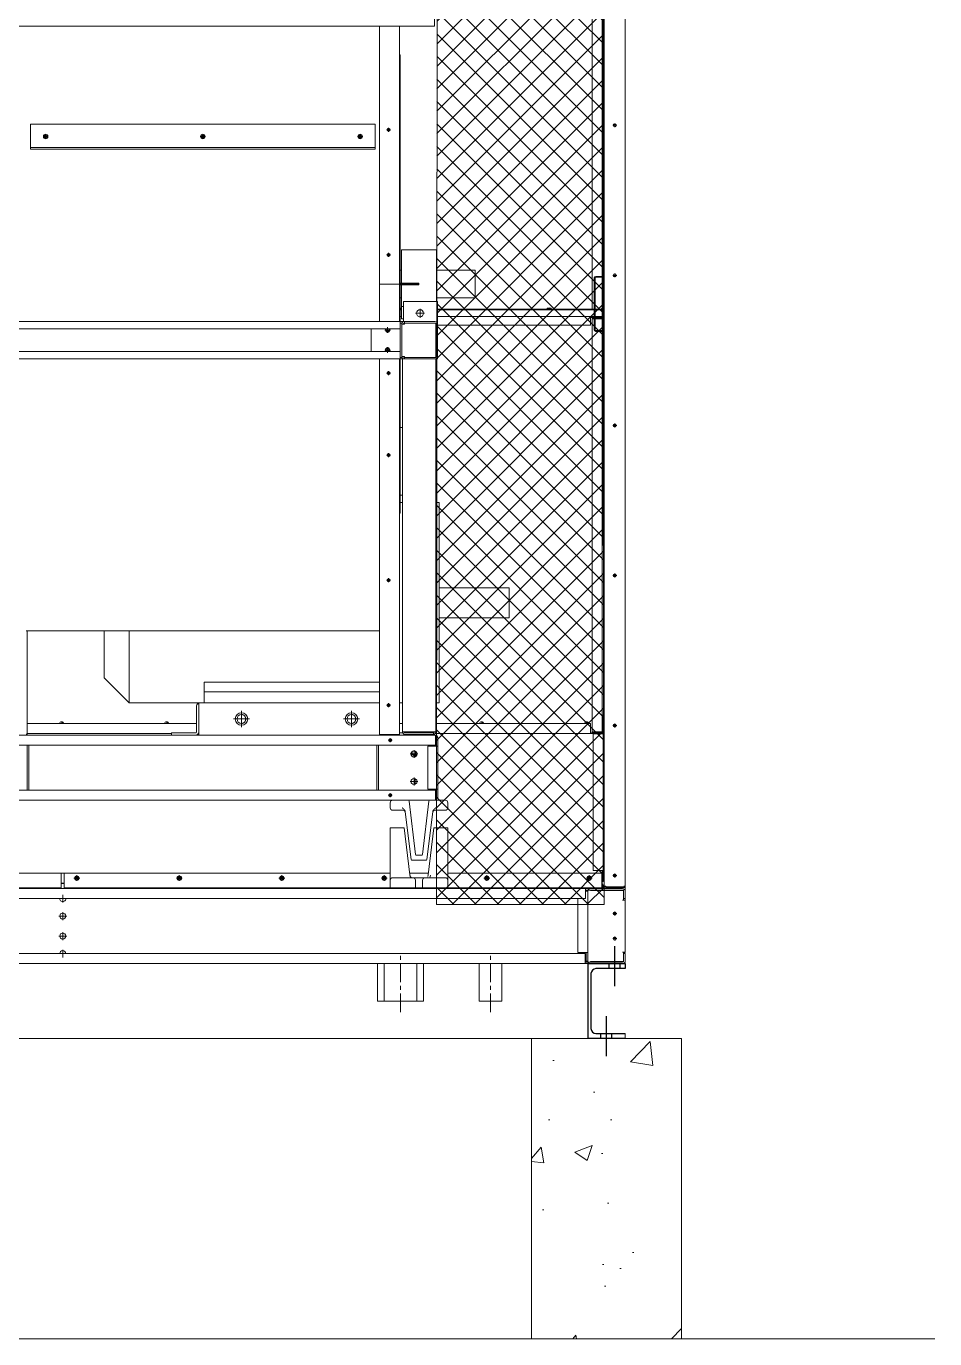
# Model space of a CAD drawing. Header units: millimetres. Extents: x -17070 to 42971, y -291348 to 40590.
# Drawn here: x 34275 to 36092, y 26627 to 29251 of the extents above; entities that cross this region are included whole.
import ezdxf

# ---------------------------------------------------------------- set-up
doc = ezdxf.new("R2010")
doc.units = ezdxf.units.MM
doc.linetypes.add('CENTER', pattern=[2, 1.25, -0.25, 0.25, -0.25])
doc.linetypes.add('CENTERX2', pattern=[4, 2.5, -0.5, 0.5, -0.5])
doc.layers.add('center', color=1, linetype='CENTER')
doc.layers.add('냉각탑_기초', color=23, linetype='Continuous')

# ---------------------------------------------------------------- blocks, each defined once
blk = doc.blocks.new('2')
at = {"lineweight": 5}
h = blk.add_hatch(dxfattribs=at)
h.set_pattern_fill('ANSI37', scale=10)
h.set_pattern_definition([(45, (-1255604.115, -405620.585), (-22.4506403, 22.4506403), []), (135, (-1255604.115, -405620.585), (-22.4506403, -22.4506403), [])])
h.paths.add_polyline_path([(35430.2, 27495.5), (35426.4, 29448.7), (35096.3, 29448.7), (35095, 27495.5)])
at = {"color": 7, "lineweight": 20, "ltscale": 0.280701}
for p, q in [((35430.6, 27532.4), (35430.6, 30574.2)), ((35472.6, 27532.4), (35472.6, 30574.2)), ((35406.4, 28685.9), (35406.4, 29447.2)), ((35426.4, 29448.7), (35426.4, 28751.3)), ((35429, 28969.9), (35429, 29347.5)), ((35091.4, 29266.3), (35091.4, 29251.3)), ((32553.8, 29251.3), (35091.4, 29251.3)), ((34981.1, 29251.3), (34981.1, 28735.9)), ((35021.1, 29251.3), (35021.1, 28735.9)), ((35021.1, 29193.9), (35022.3, 29193.9)), ((35022.3, 29193.9), (35022.3, 29192.3)), ((35022.3, 29192.3), (35022.3, 28737.5)), ((34972.3, 29055.9), (34283.3, 29055.9)), ((34283.3, 29005.9), (34283.3, 29055.9)), ((34972.3, 29055.9), (34972.3, 29005.9)), ((34999.1, 29048.2), (34999.1, 29040.4)), ((35447.7, 29053.3), (35455.5, 29053.3)), ((35451.6, 29057.2), (35451.6, 29049.4)), ((34309.4, 29030.9), (34317.2, 29030.9)), ((34313.3, 29034.8), (34313.3, 29027)), ((34623.9, 29030.9), (34631.7, 29030.9)), ((34627.8, 29034.8), (34627.8, 29027)), ((34938.4, 29030.9), (34946.2, 29030.9)), ((34942.3, 29034.8), (34942.3, 29027)), ((34995.2, 29044.3), (35003, 29044.3)), ((34283.3, 29009.1), (34972.3, 29009.1)), ((34283.3, 29005.9), (34972.3, 29005.9)), ((35428.6, 28875.2), (35428.6, 28968.2)), ((35430.6, 28968.2), (35428.6, 28968.2)), ((35430.6, 28875.2), (35428.6, 28875.2)), ((35429, 28789.7), (35429, 28873.6)), ((34995.2, 28794.3), (35003, 28794.3)), ((34999.1, 28798.2), (34999.1, 28790.4)), ((35024.8, 28737.5), (35024.8, 28804.1)), ((35094.8, 28804.1), (35024.8, 28804.1)), ((35094.8, 28735.9), (35094.8, 28804.1)), ((35429, 28752.8), (35429, 28789.7)), ((35429, 28789.7), (35430.6, 28789.7)), ((35022.3, 28763.4), (35024.8, 28763.4)), ((35094.8, 28763.4), (35172.6, 28763.4)), ((35172.6, 28763.4), (35172.6, 28711.8)), ((34981.1, 28735.9), (35018.3, 28735.9)), ((34981.1, 28735.9), (34981.1, 28661.1)), ((35021.1, 28735.9), (35018.3, 28735.9)), ((35021.1, 28735.9), (35021.1, 28661.1)), ((35059.5, 28737.5), (35022.3, 28737.5)), ((35059.5, 28735.9), (35022.3, 28735.9)), ((35059.5, 28734.3), (35022.3, 28734.3)), ((35022.3, 28734.3), (35022.3, 28661.1)), ((35024.8, 28734.3), (35024.8, 28691.1)), ((35059.5, 28737.5), (35059.5, 28734.3)), ((35094.8, 28735.9), (35094.8, 28701.1)), ((35410.6, 28644.4), (35410.6, 28748.2)), ((35412.2, 28644.4), (35412.2, 28748.2)), ((35427.5, 28751.3), (35413.7, 28751.3)), ((35427.5, 28749.7), (35413.7, 28749.7)), ((35426.4, 28749.7), (35426.4, 28688.3)), ((35429, 28642.5), (35429, 28750.1)), ((35447.7, 28753.3), (35455.5, 28753.3)), ((35451.6, 28757.2), (35451.6, 28749.4)), ((35022.3, 28708.4), (35024.8, 28708.4)), ((35094.8, 28708.4), (35172.6, 28708.4)), ((35172.6, 28711.8), (35172.6, 28708.4)), ((35022.3, 28685.8), (35024.8, 28685.8)), ((35022.3, 28684.4), (35024.8, 28684.4)), ((35028.8, 28691.1), (35024.8, 28691.1)), ((35024.8, 28666.1), (35024.8, 28691.1)), ((35097.3, 28701.1), (35028.8, 28701.1)), ((35028.8, 28660.7), (35028.8, 28701.1)), ((35062.3, 28686.7), (35062.3, 28668.5)), ((35097.3, 28655.9), (35097.3, 28701.1)), ((35097.3, 28685.8), (35410.6, 28685.8)), ((35097.3, 28684.4), (35410.6, 28684.4)), ((35410.6, 28685.9), (35406.4, 28685.9)), ((35422.9, 28685.9), (35412.2, 28685.9)), ((35412.2, 28685.8), (35426.4, 28685.8)), ((35412.2, 28684.4), (35426.4, 28684.4)), ((35424.4, 28685.8), (35424.4, 28686.1)), ((35426.4, 28685.8), (35426.4, 28688.3)), ((35426.4, 28684.4), (35426.4, 28685.8)), ((35426.4, 28684.4), (35426.4, 28672.3)), ((32622.8, 28661.1), (35022.4, 28661.1)), ((35024.8, 28671.2), (35022.3, 28671.2)), ((35022.4, 28661.1), (35024.1, 28661.1)), ((35022.4, 28661.1), (35022.4, 28655.9)), ((35022.4, 28657.9), (35025.6, 28657.9)), ((35022.4, 28601.1), (35022.4, 28655.9)), ((35024.1, 28661.1), (35028.8, 28661.1)), ((35028.8, 28666.1), (35024.8, 28666.1)), ((35025.6, 28589.3), (35025.6, 28657.9)), ((35030.8, 28655.9), (35025.6, 28655.9)), ((35028.8, 28661.1), (35030.3, 28661.1)), ((35092.1, 28661.1), (35030.8, 28661.1)), ((35030.8, 28661.1), (35030.8, 28655.9)), ((35030.8, 28657.9), (35094.1, 28657.9)), ((35053.2, 28677.6), (35071.4, 28677.6)), ((35094.1, 28657.9), (35094.1, 28589.3)), ((35410.6, 28671.2), (35097.3, 28671.2)), ((35097.3, 28601.1), (35097.3, 28655.9)), ((35403.3, 28653.7), (35403.3, 28670.4)), ((35403.3, 28670.4), (35410.6, 28670.4)), ((35410.6, 28669.3), (35403.3, 28669.3)), ((35406.4, 28667.1), (35410.6, 28667.1)), ((35406.4, 28667.1), (35406.4, 28666.1)), ((35406.4, 28666.1), (35410.6, 28666.1)), ((35406.4, 28054), (35406.4, 28666.1)), ((35426.4, 28671.2), (35412.2, 28671.2)), ((35412.2, 28670.4), (35423.3, 28670.4)), ((35423.3, 28669.3), (35412.2, 28669.3)), ((35412.2, 28667.1), (35423.3, 28667.1)), ((35412.2, 28666.1), (35423.3, 28666.1)), ((35423.3, 28671.2), (35423.3, 28670.4)), ((35423.3, 28669.3), (35423.3, 28670.4)), ((35424.8, 28668.2), (35424.8, 28671.2)), ((35426.4, 28668.2), (35426.4, 28672.3)), ((35426.4, 28668.2), (35426.4, 28642.9)), ((35022.4, 28646.1), (32622.8, 28646.1)), ((34964.1, 28646.1), (34964.1, 28601.1)), ((34991.5, 28644), (35003.2, 28644)), ((34997.3, 28649.9), (34997.3, 28638.2)), ((35097.3, 28646.1), (35094.1, 28646.1)), ((35403.3, 28653.7), (35097.3, 28653.7)), ((35427.5, 28642.9), (35413.7, 28642.9)), ((35427.5, 28641.3), (35413.7, 28641.3)), ((35426.4, 28641.3), (35426.4, 28056.1)), ((35429, 28639.8), (35429, 28639.8)), ((35429, 28639.8), (35429, 28602.9)), ((34991.5, 28604), (35003.2, 28604)), ((34997.3, 28609.9), (34997.3, 28598.2)), ((35429, 28540.5), (35429, 28602.9)), ((35429, 28602.9), (35430.6, 28602.9)), ((32622.8, 28601.1), (35022.4, 28601.1)), ((35022.4, 28586.1), (32622.8, 28586.1)), ((34981.1, 28586.1), (34981.1, 27835.5)), ((35021.1, 28586.1), (35021.1, 27836.7)), ((35022.3, 28586.1), (35022.6, 28586.1)), ((35022.3, 28586.1), (35022.3, 28483.1)), ((35022.4, 28586.1), (35022.4, 28601.1)), ((35025.6, 28589.3), (35022.4, 28589.3)), ((35024.1, 28586.1), (35022.4, 28586.1)), ((35022.6, 28586.1), (35024.1, 28586.1)), ((35024.1, 28586.1), (35028.8, 28586.1)), ((35024.1, 28586.1), (35024.1, 28586.1)), ((35024.1, 28586.1), (35027.1, 28586.1)), ((35030.8, 28591.3), (35025.6, 28591.3)), ((35027.1, 28586.1), (35027.1, 27840.6)), ((35028.8, 28586.1), (35028.8, 28586.5)), ((35030.8, 28586.1), (35028.8, 28586.1)), ((35028.8, 28586.1), (35030.3, 28586.1)), ((35030.3, 28586.1), (35030.8, 28586.1)), ((35030.8, 28591.3), (35030.8, 28586.1)), ((35030.8, 28589.3), (35092.1, 28589.3)), ((35094.1, 28589.3), (35030.8, 28589.3)), ((35092.1, 28586.1), (35030.8, 28586.1)), ((35097.3, 28586.1), (35092.1, 28586.1)), ((35092.1, 28586.1), (35097.3, 28586.1)), ((35097.3, 28601.1), (35094.1, 28601.1)), ((35094.1, 28586.1), (35094.1, 27840.6)), ((35097.3, 28586.1), (35094.1, 28586.1)), ((35097.3, 28601.1), (35097.3, 28591.3)), ((35097.3, 28586.1), (35097.3, 28591.3)), ((34995.2, 28557.9), (35003, 28557.9)), ((34999.1, 28561.8), (34999.1, 28554)), ((35428.6, 28445.8), (35428.6, 28538.8)), ((35430.6, 28538.8), (35428.6, 28538.8)), ((35022.3, 28483.1), (35022.3, 28277.9)), ((35027.1, 28448.9), (35022.3, 28448.9)), ((35430.6, 28445.8), (35428.6, 28445.8)), ((35447.7, 28453.3), (35455.5, 28453.3)), ((35451.6, 28457.2), (35451.6, 28449.4)), ((35429, 28313.5), (35429, 28444.2)), ((34995.2, 28393.9), (35003, 28393.9)), ((34999.1, 28397.8), (34999.1, 28390)), ((35022.3, 28313.9), (35027.1, 28313.9)), ((35428.6, 28213.5), (35428.6, 28313.5)), ((35430.6, 28313.5), (35428.6, 28313.5)), ((35022.3, 28298.9), (35027.1, 28298.9)), ((35094.1, 28298.9), (35100.6, 28298.9)), ((35100.6, 28298.9), (35100.6, 27898.9)), ((35021.1, 28277.9), (35022.3, 28277.9)), ((35430.6, 28213.5), (35428.6, 28213.5)), ((35429, 27673.8), (35429, 28213.5)), ((35451.6, 28157.2), (35451.6, 28149.4)), ((34995.2, 28143.9), (35003, 28143.9)), ((34999.1, 28147.8), (34999.1, 28140)), ((35447.7, 28153.3), (35455.5, 28153.3)), ((35100.6, 28128.9), (35240.6, 28128.9)), ((35240.6, 28128.9), (35240.6, 28098.9)), ((35240.6, 28098.9), (35240.6, 28068.9)), ((35100.6, 28068.9), (35240.6, 28068.9)), ((35406.4, 27840.5), (35406.4, 28054.2)), ((35424.8, 28054.2), (35424.8, 28054.2)), ((35426.4, 28054.2), (35426.4, 28056.1)), ((35426.4, 28054.2), (35426.4, 27840.5)), ((34274.5, 28042.4), (34981.1, 28042.4)), ((34276.5, 28042.4), (34276.5, 27836.1)), ((34430.6, 28042.4), (34430.6, 27948.9)), ((34480.6, 28042.4), (34480.6, 27898.9)), ((34430.6, 27948.9), (34480.6, 27898.9)), ((34981.1, 27940.2), (34630.1, 27940.2)), ((34630.1, 27940.2), (34630.1, 27920.9)), ((34981.1, 27920.9), (34630.1, 27920.9)), ((34630.1, 27920.9), (34630.1, 27898.9)), ((34480.6, 27898.9), (34621.6, 27898.9)), ((34619.6, 27895.9), (34618.4, 27898.1)), ((34619.6, 27833.9), (34619.6, 27898.1)), ((34981.1, 27898.9), (34621.6, 27898.9)), ((34995.2, 27893.9), (35003, 27893.9)), ((34999.1, 27897.8), (34999.1, 27890)), ((35021.1, 27898.9), (35027.1, 27898.9)), ((35094.1, 27898.9), (35100.6, 27898.9)), ((34615.1, 27840.4), (34615.1, 27892.4)), ((34619.6, 27892.4), (34619.6, 27840.4)), ((34705.1, 27882.7), (34705.1, 27850.2)), ((34925.1, 27882.7), (34925.1, 27850.2)), ((35426.6, 27877.3), (35426.4, 27877.3)), ((35426.6, 27873.9), (35426.6, 27877.3)), ((35426.6, 27873.9), (35428.6, 27873.9)), ((35426.6, 27873.9), (35426.6, 27842.3)), ((35428.6, 27873.9), (35428.6, 27836.9)), ((35430.6, 27882.1), (35430.6, 27882.1)), ((35430.6, 27882.1), (35430.6, 27882.1)), ((35430.6, 27882.1), (35430.6, 27882.1)), ((35430.6, 27882.1), (35430.6, 27882.1)), ((35430.6, 27874), (35430.6, 27873.9)), ((35430.6, 27873.9), (35430.6, 27873.9)), ((34276.5, 27857.4), (34615.1, 27857.4)), ((34688.9, 27866.4), (34721.4, 27866.4)), ((34908.9, 27866.4), (34941.4, 27866.4)), ((35021.1, 27857.4), (35027.1, 27857.4)), ((35094.1, 27857.4), (35403.3, 27857.4)), ((35403.3, 27837.4), (35403.3, 27857.4)), ((35426.6, 27842.3), (35426.4, 27842.3)), ((35426.6, 27836.9), (35426.6, 27842.3)), ((35447.7, 27853.3), (35455.5, 27853.3)), ((35451.6, 27857.2), (35451.6, 27849.4)), ((34237.3, 27833.9), (34276.5, 27833.9)), ((34274.5, 27836.1), (34276.5, 27836.1)), ((34274.5, 27835.5), (34276.5, 27835.5)), ((34276.5, 27837.3), (34565.1, 27837.3)), ((34276.5, 27836.1), (34276.5, 27835.5)), ((34276.5, 27833.9), (34276.5, 27835.5)), ((35092.9, 27833.9), (34276.5, 27833.9)), ((34613.1, 27838.4), (34565.1, 27838.4)), ((34565.1, 27833.9), (34565.1, 27838.4)), ((34618.8, 27837.3), (34619.6, 27837.3)), ((34981.1, 27835.5), (35018.3, 27835.5)), ((34981.1, 27835.5), (34981.1, 27833.9)), ((35018.3, 27833.9), (34981.1, 27833.9)), ((34998.6, 27823.9), (35006.4, 27823.9)), ((35002.5, 27827.8), (35002.5, 27820)), ((35018.3, 27835.5), (35021.1, 27835.5)), ((35020.5, 27835), (35020.8, 27834.9)), ((35027.7, 27838.4), (35021.1, 27838.4)), ((35021.1, 27836.7), (35021.1, 27835.5)), ((35027.1, 27840.6), (35031.8, 27840.6)), ((35089.4, 27840.6), (35031.8, 27840.6)), ((35031.8, 27839.1), (35089.4, 27839.1)), ((35031.8, 27835.9), (35089.4, 27835.9)), ((35065.1, 27835.9), (35065.1, 27833.9)), ((35094.1, 27840.6), (35089.4, 27840.6)), ((35089.4, 27835.9), (35089.4, 27839.1)), ((35092.8, 27837.3), (35423.3, 27837.3)), ((35092.9, 27829.2), (35092.9, 27833.9)), ((35092.9, 27829.2), (35097.6, 27829.2)), ((35092.9, 27829.2), (35092.9, 27813.9)), ((35094.4, 27811.9), (35094.4, 27829.2)), ((35097.6, 27725.9), (35097.6, 27829.2)), ((35403.3, 27839), (35423.3, 27839)), ((35423.3, 27837.4), (35403.3, 27837.4)), ((35406.4, 27840.5), (35423.3, 27840.5)), ((35406.4, 27840.5), (35423.3, 27840.5)), ((35408.6, 27836.9), (35408.6, 27563.7)), ((35408.6, 27836.9), (35425.2, 27836.9)), ((35423.3, 27840.4), (35423.3, 27839)), ((35423.3, 27839), (35423.3, 27837.4)), ((35423.3, 27837.4), (35423.3, 27837.3)), ((35424.8, 27840.5), (35424.8, 27840.4)), ((35425.2, 27836.9), (35428.6, 27836.9)), ((35426.4, 27840.5), (35426.4, 27840.4)), ((35428.6, 27836.9), (35428.6, 27541.7)), ((35092.9, 27813.9), (32667.7, 27813.9)), ((34276.5, 27813.9), (34276.5, 27723.9)), ((34279.7, 27813.9), (34279.7, 27723.9)), ((34975.9, 27813.9), (34975.9, 27723.9)), ((34979.1, 27813.9), (34979.1, 27723.9)), ((35042.3, 27796.4), (35057.9, 27796.4)), ((35046.3, 27794.5), (35046.3, 27801)), ((35055.8, 27794.5), (35046.3, 27794.5)), ((35048.9, 27793.7), (35048.9, 27794.5)), ((35048.9, 27793.7), (35055.5, 27793.7)), ((35050.1, 27804.2), (35050.1, 27788.6)), ((35052.1, 27793.1), (35052.1, 27790.8)), ((35053.2, 27794.5), (35053.2, 27801.6)), ((35077.6, 27725.9), (35077.6, 27811.9)), ((35077.6, 27811.9), (35092.9, 27811.9)), ((35092.9, 27811.9), (35097.6, 27811.9)), ((35042.3, 27741.4), (35057.9, 27741.4)), ((35050.1, 27749.2), (35050.1, 27733.6)), ((35052.1, 27747.1), (35052.1, 27735.8)), ((32667.7, 27723.9), (35092.9, 27723.9)), ((34998.6, 27713.9), (35006.4, 27713.9)), ((35002.5, 27717.8), (35002.5, 27710)), ((35092.9, 27725.9), (35077.6, 27725.9)), ((35092.9, 27725.9), (35097.6, 27725.9)), ((35092.9, 27723.9), (35092.9, 27703.9)), ((35094.4, 27708.6), (35094.4, 27725.9)), ((35097.6, 27725.9), (35097.6, 27708.6)), ((32667.7, 27703.9), (35092.9, 27703.9)), ((35002.6, 27698.9), (35002.6, 27688.9)), ((35007.6, 27683.9), (35012.6, 27683.9)), ((35012.6, 27683.9), (35027.7, 27683.9)), ((35053.4, 27595.7), (35040.3, 27702.2)), ((35079.9, 27702.2), (35066.8, 27595.7)), ((35107.6, 27683.9), (35092.5, 27683.9)), ((35092.9, 27708.6), (35094.4, 27708.6)), ((35092.9, 27703.9), (35107.6, 27703.9)), ((35097.6, 27708.6), (35094.4, 27708.6)), ((35107.6, 27703.9), (35112.6, 27703.9)), ((35107.6, 27683.9), (35112.6, 27683.9)), ((35117.6, 27698.9), (35117.6, 27688.9)), ((35044.2, 27585.7), (35032.5, 27680.9)), ((35076, 27585.7), (35087.7, 27680.9)), ((35430.6, 27673.8), (35429, 27673.8)), ((35429.6, 27673.8), (35429.6, 27637.3)), ((35002.6, 27528.9), (35002.6, 27648.9)), ((35002.6, 27648.9), (35007.6, 27648.9)), ((35007.6, 27648.9), (35025.3, 27648.9)), ((35030.3, 27648.9), (35025.3, 27648.9)), ((35041.9, 27554.5), (35030.3, 27648.9)), ((35078.3, 27554.5), (35089.9, 27648.9)), ((35089.9, 27648.9), (35094.9, 27648.9)), ((35117.6, 27648.9), (35094.9, 27648.9)), ((35117.6, 27648.9), (35117.6, 27553.9)), ((35429.6, 27637.3), (35428.6, 27637.3)), ((35428.8, 27636.8), (35428.8, 27630.3)), ((35429.6, 27631.8), (35428.8, 27630.3)), ((35429.6, 27631.8), (35429.6, 27636.8)), ((35429.6, 27631.8), (35430.3, 27630.3)), ((35430.3, 27636.9), (35430.3, 27630.3)), ((35430.6, 27630.9), (35430.3, 27630.3)), ((35428.6, 27630.8), (35428.8, 27630.3)), ((35046.2, 27583.9), (35074.1, 27583.9)), ((35055.4, 27593.9), (35064.8, 27593.9)), ((35428.6, 27593.9), (35428.8, 27594.3)), ((35428.6, 27584.8), (35428.8, 27584.3)), ((35428.8, 27584.3), (35428.8, 27594.3)), ((35429.6, 27592.8), (35428.8, 27594.3)), ((35429.6, 27585.8), (35428.8, 27584.3)), ((35429.6, 27592.8), (35430.3, 27594.3)), ((35429.6, 27592.8), (35429.6, 27585.8)), ((35429.6, 27585.8), (35430.3, 27584.3)), ((35430.3, 27584.3), (35430.3, 27594.3)), ((35430.6, 27593.8), (35430.3, 27594.3)), ((35430.6, 27584.9), (35430.3, 27584.3)), ((33300.6, 27558.3), (34344.6, 27558.3)), ((34350.6, 27558.3), (34344.6, 27558.3)), ((34344.6, 27558.3), (34344.6, 27527.3)), ((35002.6, 27558.3), (34350.6, 27558.3)), ((34350.6, 27558.3), (34350.6, 27527.3)), ((34375.6, 27554.2), (34375.6, 27542.5)), ((34580.6, 27554.2), (34580.6, 27542.5)), ((34785.6, 27554.2), (34785.6, 27542.5)), ((34990.6, 27554.2), (34990.6, 27542.5)), ((35078.8, 27558.3), (35041.5, 27558.3)), ((35041.9, 27554.5), (35042.1, 27553.3)), ((35078.3, 27554.5), (35078.2, 27553.3)), ((35083.3, 27553.9), (35082, 27548.9)), ((35425.6, 27558.3), (35117.6, 27558.3)), ((35117.6, 27543.9), (35117.6, 27553.9)), ((35195.6, 27554.2), (35195.6, 27542.5)), ((35400.6, 27554.2), (35400.6, 27542.5)), ((35428.6, 27563.7), (35408.6, 27563.7)), ((35426.6, 27558.3), (35425.6, 27558.3)), ((35425.6, 27558.3), (35425.6, 27527.3)), ((35426.6, 27558.3), (35426.6, 27563.7)), ((35426.6, 27558.3), (35426.6, 27541.7)), ((35447.7, 27553.3), (35455.5, 27553.3)), ((35451.6, 27557.2), (35451.6, 27549.4)), ((32177.8, 27527.3), (35467.4, 27527.3)), ((33300.6, 27528.9), (34344.6, 27528.9)), ((34344.6, 27538.3), (34350.6, 27538.3)), ((34350.6, 27537.3), (34344.6, 27537.3)), ((34350.6, 27528.9), (35425.6, 27528.9)), ((34369.8, 27548.3), (34381.5, 27548.3)), ((34574.8, 27548.3), (34586.5, 27548.3)), ((34779.8, 27548.3), (34791.5, 27548.3)), ((34984.8, 27548.3), (34996.5, 27548.3)), ((35007.6, 27548.9), (35012.6, 27548.9)), ((35012.6, 27548.9), (35048.1, 27548.9)), ((35048.1, 27548.9), (35072.1, 27548.9)), ((35053.1, 27528.9), (35053.1, 27543.9)), ((35067.1, 27528.9), (35067.1, 27543.9)), ((35112.6, 27548.9), (35072.1, 27548.9)), ((35073.1, 27548.9), (35073.1, 27548.9)), ((35076.4, 27550.1), (35076.4, 27550.1)), ((35117.6, 27528.9), (35117.6, 27543.9)), ((35189.8, 27548.3), (35201.5, 27548.3)), ((35392.9, 27527.3), (35392.9, 27522.1)), ((35394.8, 27548.3), (35406.5, 27548.3)), ((35425.6, 27538.3), (35426.6, 27538.3)), ((35426.6, 27537.3), (35425.6, 27537.3)), ((35428.6, 27541.7), (35426.6, 27541.7)), ((35426.6, 27541.7), (35426.6, 27538.3)), ((35426.6, 27527.3), (35426.6, 27537.3)), ((35428.6, 27527.3), (35428.6, 27533.9)), ((35430.6, 27532.4), (35430.6, 27527.3)), ((35430.6, 27532.4), (35433.7, 27532.4)), ((35433.7, 27529.3), (35433.7, 27532.4)), ((35472.6, 27530.9), (35433.7, 27530.9)), ((35472.6, 27530.9), (35433.7, 27530.9)), ((35472.6, 27529.3), (35433.7, 27529.3)), ((35472.6, 27532.4), (35469.5, 27532.4)), ((35472.6, 27532.4), (35472.6, 27522.1)), ((35392.9, 27507.3), (32252.3, 27507.3)), ((34339.8, 27507.3), (34355.4, 27507.3)), ((34347.6, 27515.1), (34347.6, 27499.5)), ((35377.6, 27399.3), (35377.6, 27507.3)), ((35392.9, 27524.1), (35394.4, 27524.1)), ((35397.6, 27522.1), (35392.9, 27522.1)), ((35392.9, 27522.1), (35392.9, 27507.3)), ((35394.4, 27522.1), (35394.4, 27524.1)), ((35394.4, 27524.1), (35397.6, 27524.1)), ((35397.6, 27524.1), (35397.6, 27522.2)), ((35397.6, 27522.1), (35397.6, 27382.5)), ((35398.3, 27524.1), (35402.8, 27524.1)), ((35398.5, 27525.1), (35399.9, 27524.1)), ((35402.8, 27524.1), (35467.4, 27524.1)), ((35402.8, 27523.2), (35402.8, 27524.1)), ((35469.4, 27523.2), (35402.8, 27523.2)), ((35426.6, 27523.2), (35426.6, 27524.1)), ((35428.6, 27523.2), (35428.6, 27524.1)), ((35430.6, 27524.1), (35430.6, 27523.2)), ((35472.6, 27504.1), (35467.4, 27504.1)), ((35469.4, 27523.2), (35469.4, 27504.1)), ((35472.6, 27507.3), (35469.4, 27507.3)), ((35472.6, 27522.1), (35472.6, 27507.3)), ((35472.6, 27507.3), (35472.6, 27504.1)), ((35472.6, 27504.1), (35472.6, 27400.5)), ((34347.6, 27480.1), (34347.6, 27464.5)), ((35447.7, 27477.3), (35455.5, 27477.3)), ((35449, 27475.9), (35452.2, 27480.3)), ((35451.6, 27481.2), (35451.6, 27473.4)), ((34339.8, 27472.3), (34355.4, 27472.3)), ((34339.8, 27432.3), (34355.4, 27432.3)), ((34347.6, 27440.1), (34347.6, 27424.5)), ((35447.7, 27427.3), (35455.5, 27427.3)), ((35451.6, 27431.2), (35451.6, 27423.4)), ((32252.8, 27397.3), (35392.4, 27397.3)), ((34339.8, 27397.3), (34355.4, 27397.3)), ((34347.6, 27405.1), (34347.6, 27389.5)), ((35397.6, 27399.3), (35377.6, 27399.3)), ((35392.4, 27397.3), (35392.4, 27382.5)), ((35394.4, 27380.5), (35394.4, 27399.3)), ((35467.4, 27400.5), (35472.6, 27400.5)), ((35469.4, 27400.5), (35469.4, 27381.4)), ((35469.4, 27399.3), (35472.6, 27399.3)), ((35472.6, 27397.3), (35469.4, 27397.3)), ((35470.6, 27399.3), (35470.6, 27397.3)), ((35472.6, 27400.5), (35472.6, 27399.3)), ((35472.6, 27397.3), (35472.6, 27382.5)), ((32252.8, 27377.3), (35392.4, 27377.3)), ((35392.4, 27382.5), (35392.4, 27377.3)), ((35392.4, 27382.5), (35394.4, 27382.5)), ((35392.4, 27380.5), (35397.6, 27380.5)), ((35402.8, 27377.3), (35392.4, 27377.3)), ((35397.6, 27382), (35394.4, 27382)), ((35397.6, 27382.4), (35397.6, 27380.5)), ((35398.3, 27380.5), (35402.8, 27380.5)), ((35398.5, 27379.6), (35399.9, 27380.5)), ((35402.8, 27381.4), (35402.8, 27380.5)), ((35402.8, 27381.4), (35469.4, 27381.4)), ((35402.8, 27380.5), (35467.4, 27380.5)), ((35467.4, 27377.3), (35402.8, 27377.3)), ((35428.6, 27380.7), (35425.2, 27380.7)), ((35426.6, 27380.5), (35426.6, 27380.7)), ((35428.6, 27381.4), (35428.6, 27380.5)), ((35430.6, 27381.4), (35430.6, 27380.7)), ((35430.6, 27380.7), (35430.6, 27380.7)), ((35469.2, 27377.3), (35467.4, 27377.3)), ((35472.6, 27382.5), (35472.6, 27380.7))]:
    blk.add_line(p, q, dxfattribs=at)
at = {"color": 1, "linetype": 'CENTERX2', "ltscale": 50}
blk.add_line((35451.6, 27332.3), (35451.6, 27412.3), dxfattribs=at)
at = {"lineweight": 5}
for p, q in [((34977, 27302.3), (34977, 27377.3)), ((34990.5, 27302.3), (34990.5, 27377.3)), ((35055.5, 27302.3), (35055.5, 27377.3)), ((35069, 27302.3), (35069, 27377.3)), ((35180.5, 27302.3), (35180.5, 27377.3)), ((35225.5, 27302.3), (35225.5, 27377.3)), ((32247.6, 27227.3), (35397.6, 27227.3))]:
    blk.add_line(p, q, dxfattribs=at)
at = {"color": 7, "lineweight": 25, "ltscale": 0.125}
for p, q in [((35397.6, 27377.3), (35472.6, 27377.3)), ((35472.6, 27227.3), (35397.6, 27227.3))]:
    blk.add_line(p, q, dxfattribs=at)
at = {"ltscale": 25}
blk.add_line((35397.6, 27377.3), (35397.6, 27227.3), dxfattribs=at)
for p, q in [((35440.6, 27367.3), (35440.6, 27377.3)), ((35462.6, 27367.3), (35462.6, 27377.3)), ((35424.1, 27227.3), (35424.1, 27237.3)), ((35446.1, 27227.3), (35446.1, 27237.3))]:
    blk.add_line(p, q)
at = {"color": 7, "lineweight": 25, "ltscale": 0.008333}
blk.add_line((35472.6, 27377.3), (35472.6, 27367.3), dxfattribs=at)
at = {"color": 7, "lineweight": 25, "ltscale": 0.091667}
blk.add_line((35404.1, 27357.3), (35404.1, 27247.3), dxfattribs=at)
at = {"color": 7, "lineweight": 25, "ltscale": 0.05125}
for p, q in [((35472.6, 27367.3), (35414.1, 27367.3)), ((35414.1, 27237.3), (35472.6, 27237.3))]:
    blk.add_line(p, q, dxfattribs=at)
at = {"color": 7, "lineweight": 20}
for p, q in [((35069, 27302.3), (34977, 27302.3)), ((35225.5, 27302.3), (35180.5, 27302.3))]:
    blk.add_line(p, q, dxfattribs=at)
at = {"color": 7, "lineweight": 15, "ltscale": 0.0625}
blk.add_line((35472.6, 27237.3), (35472.6, 27227.3), dxfattribs=at)
at = {"color": 0, "lineweight": 20}
blk.add_lwpolyline([(35096.3, 29448.7), (35426.4, 29448.7), (35430.2, 27495.5), (35095, 27495.5)], close=True, dxfattribs=at)
at = {"color": 7, "lineweight": 20, "ltscale": 0.280701}
for centre, radius in [((35451.6, 29053.3), 3), ((34313.3, 29030.9), 4.5), ((34313.3, 29030.9), 3), ((34627.8, 29030.9), 4.5), ((34627.8, 29030.9), 3), ((34942.3, 29030.9), 4.5), ((34942.3, 29030.9), 3), ((34999.1, 29044.3), 3), ((34999.1, 28794.3), 3), ((35451.6, 28753.3), 3), ((35062.3, 28677.6), 7), ((34999.1, 28557.9), 3), ((35451.6, 28453.3), 3), ((34999.1, 28393.9), 3), ((35451.6, 28153.3), 3), ((34999.1, 28143.9), 3), ((34999.1, 27893.9), 3), ((34705.1, 27866.4), 12.5), ((34705.1, 27866.4), 9), ((34925.1, 27866.4), 12.5), ((34925.1, 27866.4), 9), ((35451.6, 27853.3), 3), ((35002.5, 27823.9), 3), ((35050.1, 27796.4), 6), ((35050.1, 27741.4), 6), ((35002.5, 27713.9), 3), ((34375.6, 27548.3), 4.5), ((34580.6, 27548.3), 4.5), ((34785.6, 27548.3), 4.5), ((34990.6, 27548.3), 4.5), ((35195.6, 27548.3), 4.5), ((35400.6, 27548.3), 4.5), ((35451.6, 27553.3), 3), ((34375.6, 27548.3), 3), ((34580.6, 27548.3), 3), ((34785.6, 27548.3), 3), ((34990.6, 27548.3), 3), ((35195.6, 27548.3), 3), ((35400.6, 27548.3), 3), ((34347.6, 27472.3), 6), ((35451.6, 27477.3), 3), ((34347.6, 27432.3), 6), ((35451.6, 27427.3), 3)]:
    blk.add_circle(centre, radius, dxfattribs=at)
for centre, radius, start, end in [((35026.3, 29256.5), 5.2, 269.7849, 270), ((35090.9, 29256.5), 5.2, 270, 270.214), ((35433.7, 29206.4), 3.1, 180, 180.5315), ((35432.1, 28968.2), 3.5, 115.3741, 180), ((35432.1, 28875.2), 3.5, 180, 244.6259), ((35022.3, 28738.7), 1.2, 180, 270), ((35022.3, 28738.7), 2.8, 244.624, 270), ((35022.3, 28733.1), 2.8, 90, 115.376), ((35022.3, 28733.1), 1.2, 90, 180), ((35413.7, 28748.2), 3.1, 90, 180), ((35413.7, 28748.2), 1.5, 90, 180), ((35427.5, 28752.8), 1.5, 270, 0), ((35427.5, 28752.8), 3.1, 270, 0), ((35030.8, 28655.9), 5.2, 90, 180), ((35030.8, 28655.9), 2, 90, 180), ((35092.1, 28655.9), 5.2, 0, 90), ((34997.3, 28644), 4.5, 152.1808, 27.8192), ((34997.3, 28644), 4.5, 152.1815, 27.8185), ((34997.3, 28644), 3, 135.5708, 44.4292), ((35413.7, 28644.4), 3.1, 180, 270), ((35413.7, 28644.4), 1.5, 180, 270), ((35427.5, 28639.8), 3.1, 0, 90), ((35427.5, 28639.8), 1.5, 0, 90), ((34997.3, 28604), 4.5, 319.8772, 220.1227), ((34997.3, 28604), 4.5, 319.8764, 220.1235), ((34997.3, 28604), 3, 284.8411, 255.1589), ((35030.8, 28591.3), 5.2, 180, 270), ((35030.8, 28591.3), 2, 180, 270), ((35092.1, 28591.3), 5.2, 270, 0), ((35432.1, 28538.8), 3.5, 115.3741, 180), ((35432.1, 28445.8), 3.5, 180, 244.6259), ((35433.7, 28236.2), 3.1, 179.4684, 180), ((34621.6, 27892.4), 6.5, 90, 180), ((34347.6, 27856.3), 3, 62.3709, 159.7606), ((34557.6, 27856.3), 3, 62.3709, 159.7606), ((35187.6, 27856.3), 3, 62.3709, 159.7606), ((35397.6, 27856.3), 3, 62.3709, 159.7606), ((34613.1, 27840.4), 2, 270, 0), ((34613.1, 27840.4), 6.5, 270.4522, 0), ((35018.3, 27836.7), 2.8, 270, 334.6203), ((35014.8, 27836.8), 6.36, 342.8204, 348.4673), ((35031.8, 27840.6), 4.7, 180, 270), ((35031.8, 27840.6), 1.5, 180, 270), ((35089.4, 27840.6), 4.7, 270, 0), ((35089.4, 27840.6), 1.5, 270, 0), ((35092.9, 27829.2), 4.7, 0, 90), ((35092.9, 27829.2), 1.5, 0, 90), ((35051.5, 27793.1), 0.6, 0, 90), ((34564.8, 27708.6), 4.7, 269.72, 270), ((34630.4, 27708.6), 4.7, 270, 270.28), ((35007.6, 27698.9), 5, 90, 180), ((35007.6, 27688.9), 5, 180, 270), ((35007.3, 27708.6), 4.7, 269.7229, 270), ((35027.7, 27678.9), 5, 7, 90), ((35038.3, 27701.9), 2, 7, 90), ((35081.9, 27701.9), 2, 90, 173), ((35092.5, 27678.9), 5, 90, 173), ((35092.9, 27708.6), 1.5, 270, 0), ((35112.6, 27698.9), 5, 0, 90), ((35112.6, 27688.9), 5, 270, 0), ((35046.2, 27585.9), 2, 187, 270), ((35055.4, 27595.9), 2, 187, 270), ((35064.8, 27595.9), 2, 270, 353), ((35074.1, 27585.9), 2, 270, 353), ((35047, 27553.9), 5, 187.0004, 269.8075), ((35047, 27553.9), 4.97, 189.5501, 207.8016), ((35047.1, 27554), 5.08, 198.4501, 207.4918), ((35073.2, 27553.9), 4.97, 332.1921, 350.4624), ((35451.6, 27554.3), 3, 189.6002, 350.4148), ((35007.6, 27543.9), 5, 90, 180), ((35048.1, 27543.9), 5, 360, 90), ((35072.1, 27543.9), 5, 90, 180), ((35073.2, 27554.1), 5.19, 270.3847, 273.9534), ((35112.6, 27543.9), 5, 0, 90), ((35402.8, 27522.1), 5.2, 90, 180), ((35433.7, 27532.4), 3.1, 180, 270), ((35433.7, 27532.4), 1.5, 180, 270), ((35467.4, 27522.1), 5.2, 0, 90), ((34347.6, 27507.3), 6, 180, 0.0005), ((35467.4, 27522.1), 2, 33.3671, 90), ((34347.6, 27397.3), 6, 0, 180), ((35402.8, 27382.5), 5.2, 180, 270), ((35434, 27380.7), 3.4, 180, 183.3723), ((35431.6, 27380.7), 0.955, 180.0657, 192.1536), ((35434, 27380.7), 3.4, 269.0724, 270), ((35467.4, 27382.5), 5.2, 270, 0), ((35467.4, 27382.5), 2, 270, 326.6331), ((35469.2, 27380.7), 3.4, 270, 0)]:
    blk.add_arc(centre, radius, start, end, dxfattribs=at)
at = {"color": 7, "lineweight": 25}
for centre, start, end in [((35414.1, 27357.3), 90, 180), ((35414.1, 27247.3), 180, 270)]:
    blk.add_arc(centre, 10, start, end, dxfattribs=at)
at = {"color": 7, "lineweight": 20, "ltscale": 0.280701, "extrusion": (0, 0, -1)}
for centre, major_axis, ratio, start_param, end_param in [((35020.4, 28685.6), (4.5, 0), 0.681998, 5.162778, 6.14107), ((35020.4, 28684.1), (4.5, 0), 0.681998, 5.162778, 5.708154), ((35320.4, 28685.6), (-4.5, 0), 0.681998, 0.067303, 1.570796), ((35320.4, 28684.1), (-4.5, 0), 0.681998, 0.575031, 1.570796), ((35320.4, 28685.6), (4.5, 0), 0.681998, 4.712389, 6.215882), ((35320.4, 28684.1), (4.5, 0), 0.681998, 4.712389, 5.708154), ((35422.9, 28688.3), (3.5, 0), 0.681998, 6.283185, 7.853982), ((35423.3, 28668.2), (3.1, 0), 0.681998, 0, 1.570796), ((35423.3, 28668.2), (1.5, 0), 0.681998, 0, 1.570796), ((35423.3, 28056.1), (3.1, 0), 0.681998, 0, 1.570796), ((35423.3, 28054.2), (3.1, 0), 0.000436, 5.208009, 6.283185), ((35001.1, 27891.1), (-3, 0), 0.866065, 0.009602, 1.901372), ((35001.1, 27890.3), (-3, 0), 0.866065, 0.304805, 1.831651), ((34345.4, 27856.3), (-4.5, 0), 1, 0.228118, 2.913474), ((34555.4, 27856.3), (-4.5, 0), 1, 0.228118, 2.913474), ((35185.4, 27856.3), (-4.5, 0), 1, 0.228118, 2.913474), ((35395.4, 27856.3), (-4.5, 0), 1, 0.228118, 2.913474), ((34420.4, 27837.4), (4.5, 0), 0.000436, 3.141622, 6.283214), ((34420.4, 27837.4), (4.5, 0), 0.000436, 2.070796, 3.141622), ((34420.4, 27837.4), (4.5, 0), 0.000436, 0.000029, 2.070796), ((35018.3, 27835.5), (2.8, 0), 0.499932, 0.448652, 1.029298), ((35320.4, 27837.4), (4.5, 0), 0.000436, 0.000029, 3.141622), ((35320.4, 27837.4), (4.5, 0), 0.000436, 3.141622, 5.212389), ((35320.4, 27837.4), (4.5, 0), 0.000436, 5.212389, 6.283214), ((35423.3, 27840.5), (3.1, 0), 0.000436, 4.712389, 6.283185), ((35423.3, 27840.5), (1.5, 0), 0.000436, 4.712389, 6.283185), ((35423.3, 27840.4), (-3.1, 0), 0.000436, 3.141593, 4.712389), ((35423.3, 27840.4), (-1.5, 0), 0.000436, 3.141593, 4.712389), ((35427.8, 27676.6), (1.2, 0), 0.087156, 5.442115, 6.283185), ((35427.8, 27637), (-2.8, 0), 0.087156, 3.141593, 4.422637), ((34347.2, 27537.5), (2.5, 0), 0.458953, 3.141564, 3.885569), ((34347.2, 27537.5), (2.5, 0), 0.458953, 2.925771, 3.141564), ((34347.2, 27536.5), (2.5, 0), 0.458953, 3.938292, 5.486485), ((34347.2, 27537.5), (2.5, 0), 0.458953, 5.539208, 5.783185), ((34347.2, 27537.5), (2.5, 0), 0.458953, 5.783185, 6.283156), ((34347.2, 27537.5), (2.5, 0), 0.458953, 6.283156, 6.499007), ((35425.2, 27533.9), (-3.4, 0), 0.999978, 1.995186, 3.141593)]:
    blk.add_ellipse(centre, major_axis=major_axis, ratio=ratio, start_param=start_param, end_param=end_param, dxfattribs=at)
at = {"color": 7, "lineweight": 20, "ltscale": 0.280701}
for points in [[(34621.6, 27898.9), (34621.2, 27898.9), (34620.8, 27898.8), (34620.4, 27898.7), (34620, 27898.4), (34619.6, 27898.1)], [(35398.3, 27524.1), (35398, 27523.7), (35397.8, 27523.3), (35397.7, 27522.9), (35397.6, 27522.5), (35397.6, 27522.1)], [(35398.3, 27380.5), (35398, 27380.9), (35397.8, 27381.3), (35397.7, 27381.7), (35397.6, 27382.1), (35397.6, 27382.5)]]:
    blk.add_open_spline(points, degree=5, dxfattribs=at)
for points, knots in [([(34705.1, 27875.4), (34706, 27875.4), (34706.8, 27875.2), (34707.6, 27875), (34709.1, 27874.3), (34710.5, 27873.3), (34711.1, 27872.7), (34712.1, 27871.4), (34712.8, 27870), (34713, 27869.2), (34713.2, 27868.2), (34713.3, 27867.1), (34713.3, 27866.9), (34713.3, 27866.7), (34713.2, 27866.4)], [0, 0, 0, 0, 0, 0, 5.917955, 5.917955, 5.917955, 11.759022, 11.759022, 11.759022, 17.51113, 17.51113, 17.51113, 19.269457, 19.269457, 19.269457, 19.269457, 19.269457, 19.269457]), ([(34925.1, 27875.4), (34926, 27875.4), (34926.8, 27875.2), (34927.6, 27875), (34929.1, 27874.3), (34930.5, 27873.3), (34931.1, 27872.7), (34932.1, 27871.4), (34932.8, 27870), (34933, 27869.2), (34933.2, 27868.2), (34933.3, 27867.1), (34933.3, 27866.9), (34933.3, 27866.7), (34933.2, 27866.4)], [0, 0, 0, 0, 0, 0, 5.917955, 5.917955, 5.917955, 11.759022, 11.759022, 11.759022, 17.51113, 17.51113, 17.51113, 19.269457, 19.269457, 19.269457, 19.269457, 19.269457, 19.269457]), ([(34705.1, 27857.4), (34706, 27857.5), (34706.8, 27857.6), (34707.6, 27857.9), (34709.1, 27858.6), (34710.5, 27859.6), (34711.1, 27860.2), (34712.1, 27861.4), (34712.8, 27862.9), (34713, 27863.7), (34713.2, 27864.7), (34713.3, 27865.7), (34713.3, 27865.9), (34713.3, 27866.2), (34713.2, 27866.4)], [0, 0, 0, 0, 0, 0, 5.917898, 5.917898, 5.917898, 11.759009, 11.759009, 11.759009, 17.511215, 17.511215, 17.511215, 19.269546, 19.269546, 19.269546, 19.269546, 19.269546, 19.269546]), ([(34925.1, 27857.4), (34926, 27857.5), (34926.8, 27857.6), (34927.6, 27857.9), (34929.1, 27858.6), (34930.5, 27859.6), (34931.1, 27860.2), (34932.1, 27861.4), (34932.8, 27862.9), (34933, 27863.7), (34933.2, 27864.7), (34933.3, 27865.7), (34933.3, 27865.9), (34933.3, 27866.2), (34933.2, 27866.4)], [0, 0, 0, 0, 0, 0, 5.917898, 5.917898, 5.917898, 11.759009, 11.759009, 11.759009, 17.511215, 17.511215, 17.511215, 19.269546, 19.269546, 19.269546, 19.269546, 19.269546, 19.269546]), ([(35032.5, 27680.9), (35032.4, 27681.2), (35032.4, 27681.6), (35032.3, 27681.9), (35032.1, 27682.6), (35031.8, 27683.2), (35031.6, 27683.5), (35031.3, 27684.2), (35030.8, 27684.8), (35030.6, 27685.1), (35030.1, 27685.7), (35029.5, 27686.3), (35029.2, 27686.6), (35028.6, 27687.2), (35027.9, 27687.8), (35027.6, 27688), (35027.1, 27688.4), (35026.7, 27688.7), (35026.6, 27688.8), (35026.5, 27688.9), (35026.5, 27688.9)], [0, 0, 0, 0, 0, 0, 2.255203, 2.255203, 2.255203, 4.814439, 4.814439, 4.814439, 7.821689, 7.821689, 7.821689, 11.45238, 11.45238, 11.45238, 15.709201, 15.709201, 15.709201, 16.735664, 16.735664, 16.735664, 16.735664, 16.735664, 16.735664]), ([(35087.7, 27680.9), (35087.8, 27681.2), (35087.8, 27681.6), (35087.9, 27681.9), (35088.1, 27682.6), (35088.4, 27683.2), (35088.6, 27683.5), (35089, 27684.2), (35089.4, 27684.8), (35089.6, 27685.1), (35090.2, 27685.7), (35090.7, 27686.3), (35091, 27686.6), (35091.7, 27687.2), (35092.3, 27687.8), (35092.7, 27688), (35093.1, 27688.4), (35093.5, 27688.7), (35093.6, 27688.8), (35093.7, 27688.9), (35093.8, 27688.9)], [0, 0, 0, 0, 0, 0, 2.255207, 2.255207, 2.255207, 4.814432, 4.814432, 4.814432, 7.821683, 7.821683, 7.821683, 11.452376, 11.452376, 11.452376, 15.709177, 15.709177, 15.709177, 16.735649, 16.735649, 16.735649, 16.735649, 16.735649, 16.735649])]:
    blk.add_open_spline(points, degree=5, knots=knots, dxfattribs=at)
at = {"layer": 'center', "lineweight": 20, "ltscale": 30}
for p, q in [((35023, 27280.2), (35023, 27393.5)), ((35203, 27280.2), (35203, 27393.5))]:
    blk.add_line(p, q, dxfattribs=at)

msp = doc.modelspace()

# ---------------------------------------------------------------- hatches: boundary and pattern name
at = {"layer": '냉각탑_기초', "lineweight": 20, "ltscale": 30}
h = msp.add_hatch(dxfattribs=at)
h.set_pattern_fill('AR-CONC', color=256, scale=50, style=0)
h.set_pattern_definition([(50, (18526.6, 10686), (358.63, -31.376), [37.5, -412.5]), (355, (18526.6, 10686), (-69.3757, 376.096), [30, -330]), (100.4514, (18556.47, 10683.4), (289.2547, 344.72), [31.87, -350.571]), (46.1842, (18526.6, 10786), (533.6205, -82.7595), [56.25, -618.75]), (96.6356, (18571.06, 10779.1), (467.331, 487.059), [47.805, -525.856]), (351.1842, (18526.6, 10786), (467.331, 487.059), [45, -495]), (21, (18576.6, 10761), (298.4535, -201.3094), [37.5, -412.5]), (326, (18576.6, 10761), (121.6577, 362.575), [30, -330]), (71.4514, (18601.46, 10744.23), (420.1113, 161.265), [31.87, -350.571]), (37.5, (18526.59, 10686), (6.0799, 166.4469), [0, -326, 0, -335, 0, -331.25]), (7.5, (18526.59, 10686), (131.5348, 197.2059), [0, -191, 0, -318.5, 0, -126.25]), (327.5, (18415.09, 10686), (266.9112, -11.2774), [0, -125, 0, -390, 0, -517.5]), (317.5, (18365.09, 10686), (291.593, 50.0525), [0, -162.5, 0, -259, 0, -367.5])])
h.paths.add_polyline_path([(35285.1, 27227.3), (35585.1, 27227.3), (35585.1, 26627.3), (35285.1, 26627.3)])

# ---------------------------------------------------------------- linework, layer by layer
at = {"color": 1, "linetype": 'CENTERX2', "ltscale": 50}
msp.add_line((35435.1, 27192.3), (35435.1, 27272.3), dxfattribs=at)
at = {"layer": '냉각탑_기초', "lineweight": 20, "ltscale": 30}
msp.add_line((31648, 26627.3), (36091.7, 26627.3), dxfattribs=at)
msp.add_lwpolyline([(35585.1, 26627.3), (35585.1, 27227.3), (35285.1, 27227.3), (35285.1, 26627.3)], dxfattribs=at)

# ---------------------------------------------------------------- block references
msp.add_blockref('2', (0, 0))

doc.saveas('drawing.dxf')
